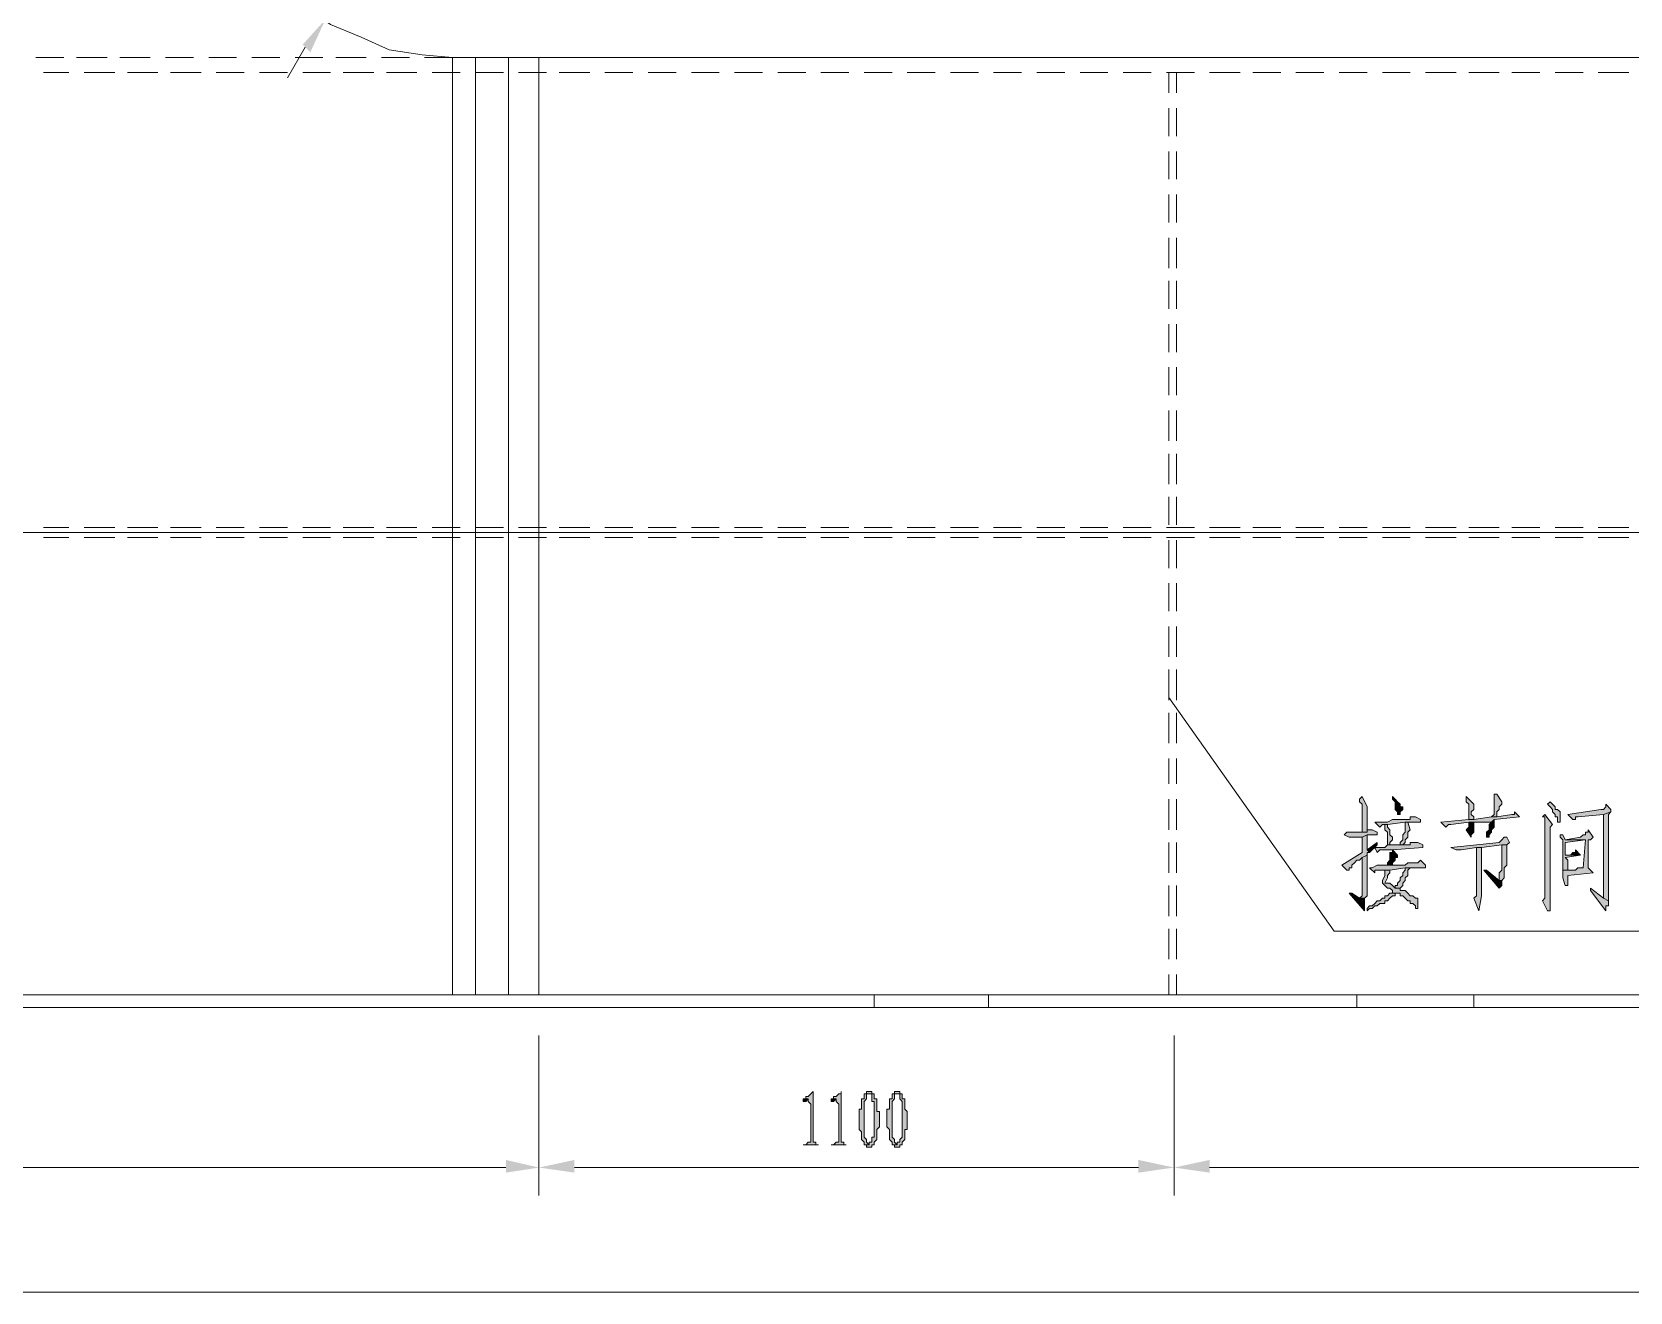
# Model space of a CAD drawing. Header units: millimetres. Extents: x 6 to 291, y 4 to 206.
# Drawn here: x 154.45 to 181.08, y 28.74 to 49.74 of the extents above; entities that cross this region are included whole.
import ezdxf

# ---------------------------------------------------------------- set-up
doc = ezdxf.new("R2010")
doc.units = ezdxf.units.MM
doc.layers.add('C00-00-00', color=7, linetype='Continuous')

msp = doc.modelspace()

# ---------------------------------------------------------------- hatches: boundary and pattern name
at = {"layer": 'C00-00-00'}
h = msp.add_hatch(color=256, dxfattribs=at)
h.dxf.hatch_style = 2
h.paths.add_polyline_path([(158.961663, 49.530003), (159.088674, 49.403008), (159.342664, 49.95333)])
h = msp.add_hatch(color=256, dxfattribs=at)
h.dxf.hatch_style = 2
h.paths.add_polyline_path([(178.816007, 37.041666), (178.816007, 36.83), (178.816007, 36.787666), (178.816007, 36.703), (178.773674, 36.660666), (178.85834, 36.660666), (178.85834, 36.703), (178.85834, 36.745333), (178.900674, 36.787666), (178.900674, 36.83), (178.943007, 36.872333), (178.943007, 36.914666), (178.85834, 37.041666)])
h = msp.add_hatch(color=256, dxfattribs=at)
h.dxf.hatch_style = 2
h.paths.add_polyline_path([(176.614672, 36.99934), (176.572339, 36.957007), (176.572339, 36.914674), (176.614672, 36.87234), (176.614672, 36.406674), (176.699339, 36.406674), (176.699339, 36.74534), (176.699339, 36.787674), (176.699339, 36.830007)])
h = msp.add_hatch(color=256, dxfattribs=at)
h.dxf.hatch_style = 2
h.paths.add_polyline_path([(177.122667, 36.99934), (177.122667, 36.957007), (177.165001, 36.914674), (177.165001, 36.87234), (177.165001, 36.830007), (177.165001, 36.787674), (177.207334, 36.74534), (177.207334, 36.703007), (177.249667, 36.703007), (177.249667, 36.74534), (177.292001, 36.787674), (177.292001, 36.830007), (177.249667, 36.830007), (177.249667, 36.87234), (177.207334, 36.914674), (177.165001, 36.957007)])
h = msp.add_hatch(color=256, dxfattribs=at)
h.dxf.hatch_style = 2
h.paths.add_polyline_path([(178.350338, 36.99934), (178.350338, 36.957007), (178.350338, 36.914674), (178.392671, 36.87234), (178.392671, 36.61834), (178.477338, 36.61834), (178.477338, 36.660674), (178.435004, 36.703007), (178.435004, 36.74534), (178.477338, 36.787674), (178.477338, 36.87234)])
h = msp.add_hatch(color=256, dxfattribs=at)
h.dxf.hatch_style = 2
h.paths.add_polyline_path([(179.747329, 36.914672), (179.704996, 36.872338), (179.747329, 36.830005), (179.789663, 36.787672), (179.789663, 36.745338), (179.831996, 36.703005), (179.831996, 36.660672), (179.874329, 36.660672), (179.874329, 36.618338), (179.874329, 36.576005), (179.916663, 36.576005), (179.916663, 36.618338), (179.916663, 36.660672), (179.916663, 36.745338), (179.874329, 36.787672), (179.831996, 36.787672), (179.831996, 36.830005), (179.789663, 36.872338)])
h = msp.add_hatch(color=256, dxfattribs=at)
h.dxf.hatch_style = 2
h.paths.add_polyline_path([(180.678668, 36.872329), (180.678668, 36.829996), (180.636335, 36.787663), (180.594001, 36.787663), (180.043668, 36.702996), (180.128335, 36.618329), (180.170668, 36.618329), (180.170668, 36.660663), (180.213001, 36.660663), (180.636335, 36.702996), (180.763335, 36.745329), (180.763335, 36.787663)])
h = msp.add_hatch(color=256, dxfattribs=at)
h.dxf.hatch_style = 2
h.paths.add_polyline_path([(177.503668, 36.660666), (177.461335, 36.660666), (177.419001, 36.660666), (177.419001, 36.618333), (177.292001, 36.618333), (177.249668, 36.618333), (177.122668, 36.618333), (177.038001, 36.575999), (176.911001, 36.575999), (176.826335, 36.575999), (176.911001, 36.491333), (176.953335, 36.533666), (176.995668, 36.533666), (177.038001, 36.533666), (177.334335, 36.575999), (177.376668, 36.575999), (177.588335, 36.575999), (177.588335, 36.618333)])
h = msp.add_hatch(color=256, dxfattribs=at)
h.dxf.hatch_style = 2
h.paths.add_polyline_path([(177.037999, 36.533671), (176.995665, 36.533671), (176.995665, 36.491338), (176.995665, 36.449004), (177.037999, 36.406671), (177.037999, 36.195004), (177.080332, 36.195004), (177.080332, 36.237338), (177.122665, 36.279671), (177.122665, 36.322004), (177.080332, 36.364338), (177.080332, 36.406671), (177.080332, 36.449004), (177.037999, 36.491338)])
h = msp.add_hatch(color=256, dxfattribs=at)
h.dxf.hatch_style = 2
h.paths.add_polyline_path([(177.376673, 36.575997), (177.33434, 36.575997), (177.33434, 36.533664), (177.33434, 36.491331), (177.33434, 36.406664), (177.292006, 36.364331), (177.292006, 36.321997), (177.292006, 36.279664), (177.249673, 36.237331), (177.249673, 36.194997), (177.292006, 36.194997), (177.33434, 36.237331), (177.33434, 36.279664), (177.376673, 36.321997), (177.376673, 36.364331), (177.376673, 36.406664), (177.419006, 36.448997)])
h = msp.add_hatch(color=256, dxfattribs=at)
h.dxf.hatch_style = 2
h.paths.add_polyline_path([(179.154665, 36.745334), (179.154665, 36.703001), (179.112332, 36.703001), (178.858332, 36.660668), (178.773665, 36.660668), (178.477332, 36.618334), (178.392665, 36.618334), (177.926999, 36.576001), (178.011665, 36.491334), (178.053999, 36.533668), (178.096332, 36.533668), (178.392665, 36.576001), (178.477332, 36.576001), (178.773665, 36.576001), (178.815999, 36.618334), (179.239332, 36.660668)])
h = msp.add_hatch(color=256, dxfattribs=at)
h.dxf.hatch_style = 2
h.paths.add_polyline_path([(178.477333, 36.575997), (178.392666, 36.575997), (178.392666, 36.533664), (178.392666, 36.491331), (178.350333, 36.448997), (178.434999, 36.321997), (178.434999, 36.364331), (178.477333, 36.406664)])
h = msp.add_hatch(color=256, dxfattribs=at)
h.dxf.hatch_style = 2
h.paths.add_polyline_path([(178.816007, 36.61834), (178.773674, 36.576006), (178.73134, 36.533673), (178.73134, 36.49134), (178.73134, 36.449006), (178.689007, 36.406673), (178.689007, 36.322006), (178.73134, 36.322006), (178.73134, 36.36434), (178.773674, 36.406673), (178.773674, 36.449006), (178.816007, 36.49134), (178.816007, 36.533673), (178.816007, 36.576006)])
h = msp.add_hatch(color=256, dxfattribs=at)
h.dxf.hatch_style = 2
h.paths.add_polyline_path([(179.662661, 36.703008), (179.620328, 36.660675), (179.662661, 36.660675), (179.662661, 36.618342), (179.662661, 36.576008), (179.662661, 35.687008), (179.662661, 35.602342), (179.662661, 35.348342), (179.662661, 35.306008), (179.620328, 35.263675), (179.704994, 35.094342), (179.747328, 35.094342), (179.747328, 35.136675), (179.747328, 36.449008), (179.747328, 36.491342), (179.789661, 36.533675)])
h = msp.add_hatch(color=256, dxfattribs=at)
h.dxf.hatch_style = 2
h.paths.add_polyline_path([(180.763337, 36.745334), (180.636337, 36.703001), (180.636337, 35.306001), (180.721003, 35.263668), (180.721003, 36.279668), (180.721003, 36.322001), (180.721003, 36.660668), (180.721003, 36.703001)])
h = msp.add_hatch(color=256, dxfattribs=at)
h.dxf.hatch_style = 2
h.paths.add_polyline_path([(176.69934, 36.364334), (176.614674, 36.322001), (176.614674, 36.068001), (176.276007, 35.856334), (176.360674, 35.771667), (176.403007, 35.771667), (176.403007, 35.814001), (176.44534, 35.814001), (176.44534, 35.856334), (176.487674, 35.898667), (176.530007, 35.941001), (176.57234, 35.941001), (176.614674, 35.983334), (176.69934, 36.025667), (176.69934, 36.068001), (176.741674, 36.068001), (176.69934, 36.110334), (176.69934, 36.237334), (176.69934, 36.279667)])
h = msp.add_hatch(color=256, dxfattribs=at)
h.dxf.hatch_style = 2
h.paths.add_polyline_path([(176.783993, 36.449002), (176.74166, 36.449002), (176.699326, 36.449002), (176.699326, 36.406669), (176.529993, 36.406669), (176.48766, 36.406669), (176.36066, 36.406669), (176.318326, 36.364336), (176.402993, 36.322002), (176.445326, 36.322002), (176.61466, 36.322002), (176.699326, 36.364336), (176.86866, 36.364336), (176.86866, 36.406669)])
h = msp.add_hatch(color=256, dxfattribs=at)
h.dxf.hatch_style = 2
h.paths.add_polyline_path([(176.868661, 36.237339), (176.699328, 36.110339), (176.741661, 36.068006), (176.783995, 36.110339), (176.826328, 36.152672), (176.868661, 36.195006)])
h = msp.add_hatch(color=256, dxfattribs=at)
h.dxf.hatch_style = 2
h.paths.add_polyline_path([(177.545994, 36.237339), (177.503661, 36.237339), (177.418994, 36.237339), (177.418994, 36.195006), (177.249661, 36.195006), (177.207328, 36.195006), (177.037994, 36.195006), (176.995661, 36.152672), (176.826328, 36.152672), (176.868661, 36.068006), (176.910994, 36.110339), (176.953328, 36.110339), (177.122661, 36.110339), (177.630661, 36.152672), (177.630661, 36.195006)])
h = msp.add_hatch(color=256, dxfattribs=at)
h.dxf.hatch_style = 2
h.paths.add_polyline_path([(179.027671, 36.322008), (178.985337, 36.322008), (178.943004, 36.279674), (178.900671, 36.237341), (178.096337, 36.152674), (178.181004, 36.110341), (178.223337, 36.110341), (178.265671, 36.110341), (178.519671, 36.152674), (178.604337, 36.152674), (178.943004, 36.195008), (179.027671, 36.195008), (179.070004, 36.237341)])
h = msp.add_hatch(color=256, dxfattribs=at)
h.dxf.hatch_style = 2
h.paths.add_polyline_path([(179.958993, 36.364334), (179.91666, 36.364334), (179.91666, 36.322001), (179.958993, 36.279667), (179.958993, 35.856334), (179.958993, 35.814001), (179.958993, 35.771667), (180.04366, 35.771667), (180.04366, 35.941001), (180.001326, 35.983334), (180.255326, 36.025667), (180.001326, 36.025667), (180.001326, 36.237334), (180.339993, 36.279667), (180.001326, 36.279667)])
h = msp.add_hatch(color=256, dxfattribs=at)
h.dxf.hatch_style = 2
h.paths.add_polyline_path([(180.382336, 36.449002), (180.382336, 36.406669), (180.340003, 36.406669), (180.340003, 36.364336), (180.297669, 36.364336), (180.255336, 36.322002), (180.001336, 36.279669), (180.340003, 36.279669), (180.297669, 35.814002), (180.213003, 35.814002), (180.170669, 35.771669), (180.086003, 35.771669), (180.043669, 35.771669), (179.959003, 35.771669), (179.959003, 35.729336), (179.959003, 35.687002), (179.959003, 35.644669), (180.001336, 35.517669), (180.043669, 35.517669), (180.043669, 35.560002), (180.043669, 35.687002), (180.467003, 35.729336), (180.382336, 35.814002), (180.382336, 36.279669), (180.424669, 36.279669), (180.467003, 36.322002)])
h = msp.add_hatch(color=256, dxfattribs=at)
h.dxf.hatch_style = 2
h.paths.add_polyline_path([(176.69934, 36.025675), (176.614674, 35.983342), (176.614674, 35.348342), (176.57234, 35.306009), (176.657007, 35.306009), (176.69934, 35.348342)])
h = msp.add_hatch(color=256, dxfattribs=at)
h.dxf.hatch_style = 2
h.paths.add_polyline_path([(177.122667, 36.110328), (176.95333, 36.110328)])
h = msp.add_hatch(color=256, dxfattribs=at)
h.dxf.hatch_style = 2
h.paths.add_polyline_path([(177.122667, 36.110328), (177.122667, 36.067995), (177.080334, 36.067995), (177.080334, 35.983328), (177.080334, 35.940995), (177.038001, 35.898661), (177.038001, 35.856328), (177.122667, 35.856328), (177.122667, 35.898661), (177.165001, 35.940995), (177.165001, 35.983328), (177.207334, 35.983328), (177.207334, 36.025661)])
h = msp.add_hatch(color=256, dxfattribs=at)
h.dxf.hatch_style = 2
h.paths.add_polyline_path([(178.604328, 36.15267), (178.519661, 36.15267), (178.519661, 36.068004), (178.519661, 35.64467), (178.519661, 35.602337), (178.519661, 35.348337), (178.477328, 35.306004), (178.561994, 35.094337), (178.604328, 35.348337)])
h = msp.add_hatch(color=256, dxfattribs=at)
h.dxf.hatch_style = 2
h.paths.add_polyline_path([(179.027671, 36.194997), (178.943004, 36.194997), (178.943004, 36.152663), (178.943004, 35.898663), (178.943004, 35.85633), (178.943004, 35.771663), (178.900671, 35.72933), (178.900671, 35.686997), (178.900671, 35.644663), (178.900671, 35.60233), (178.943004, 35.60233), (178.985337, 35.644663), (178.985337, 35.686997), (178.985337, 35.72933), (178.985337, 35.813997), (179.027671, 35.85633), (179.027671, 35.898663), (179.027671, 36.025663), (179.027671, 36.067997)])
h = msp.add_hatch(color=256, dxfattribs=at)
h.dxf.hatch_style = 2
h.paths.add_polyline_path([(180.170672, 36.110328), (180.170672, 36.067995), (180.128339, 36.067995), (180.086006, 36.025661), (180.001339, 36.025661), (180.255339, 36.025661)])
h = msp.add_hatch(color=256, dxfattribs=at)
h.dxf.hatch_style = 2
h.paths.add_polyline_path([(177.588337, 35.941007), (177.546003, 35.898674), (177.50367, 35.898674), (177.37667, 35.898674), (177.334337, 35.85634), (177.12267, 35.85634), (177.038003, 35.85634), (176.911003, 35.85634), (176.86867, 35.85634), (176.784003, 35.814007), (176.74167, 35.814007), (176.826337, 35.72934), (176.826337, 35.771674), (176.911003, 35.771674), (176.99567, 35.771674), (177.080337, 35.771674), (177.334337, 35.814007), (177.419003, 35.814007), (177.673003, 35.814007), (177.673003, 35.85634)])
h = msp.add_hatch(color=256, dxfattribs=at)
h.dxf.hatch_style = 2
h.paths.add_polyline_path([(177.080341, 35.77167), (176.995674, 35.77167), (176.995674, 35.729336), (176.995674, 35.687003), (176.953341, 35.602336), (176.953341, 35.560003), (176.995674, 35.51767), (177.038008, 35.475336), (177.080341, 35.475336), (177.122674, 35.433003), (177.122674, 35.39067), (177.207341, 35.39067), (177.249674, 35.39067), (177.249674, 35.348336), (177.292008, 35.348336), (177.334341, 35.306003), (177.376674, 35.26367), (177.419008, 35.26367), (177.419008, 35.221336), (177.461341, 35.221336), (177.503674, 35.179003), (177.503674, 35.13667), (177.546008, 35.13667), (177.546008, 35.179003), (177.546008, 35.306003), (177.503674, 35.306003), (177.461341, 35.348336), (177.419008, 35.348336), (177.376674, 35.39067), (177.334341, 35.433003), (177.292008, 35.433003), (177.249674, 35.433003), (177.249674, 35.475336), (177.165008, 35.475336), (177.122674, 35.51767), (177.080341, 35.560003), (176.995674, 35.560003), (177.038008, 35.64467), (177.038008, 35.687003), (177.080341, 35.729336)])
h = msp.add_hatch(color=256, dxfattribs=at)
h.dxf.hatch_style = 2
h.paths.add_polyline_path([(177.418999, 35.813996), (177.334333, 35.813996), (177.334333, 35.771663), (177.291999, 35.729329), (177.291999, 35.686996), (177.249666, 35.644663), (177.249666, 35.602329), (177.207333, 35.559996), (177.207333, 35.517663), (177.164999, 35.517663), (177.164999, 35.475329), (177.249666, 35.475329), (177.291999, 35.517663), (177.291999, 35.559996), (177.334333, 35.602329), (177.334333, 35.644663), (177.376666, 35.686996), (177.376666, 35.729329), (177.376666, 35.771663)])
h = msp.add_hatch(color=256, dxfattribs=at)
h.dxf.hatch_style = 2
h.paths.add_polyline_path([(178.688996, 35.77167), (178.646663, 35.77167), (178.900663, 35.475336), (178.942996, 35.51767), (178.942996, 35.560003), (178.942996, 35.602336), (178.900663, 35.602336)])
h = msp.add_hatch(color=256, dxfattribs=at)
h.dxf.hatch_style = 2
h.paths.add_polyline_path([(180.424662, 35.475338), (180.424662, 35.433004), (180.678662, 35.094338), (180.678662, 35.179004), (180.720996, 35.179004), (180.720996, 35.263671), (180.636329, 35.306004)])
h = msp.add_hatch(color=256, dxfattribs=at)
h.dxf.hatch_style = 2
h.paths.add_polyline_path([(176.445335, 35.390669), (176.403001, 35.390669), (176.657001, 35.094336), (176.657001, 35.136669), (176.657001, 35.179002), (176.657001, 35.306002), (176.572335, 35.306002)])
h = msp.add_hatch(color=256, dxfattribs=at)
h.dxf.hatch_style = 2
h.paths.add_polyline_path([(177.122667, 35.390669), (177.080334, 35.390669), (177.038001, 35.348336), (176.995667, 35.348336), (176.995667, 35.306002), (176.953334, 35.306002), (176.911001, 35.263669), (176.868667, 35.263669), (176.826334, 35.221336), (176.784001, 35.179002), (176.741667, 35.179002), (176.699334, 35.136669), (176.699334, 35.094336), (176.741667, 35.136669), (176.784001, 35.136669), (176.826334, 35.179002), (176.868667, 35.179002), (176.911001, 35.221336), (176.953334, 35.221336), (176.995667, 35.221336), (176.995667, 35.263669), (177.038001, 35.263669), (177.080334, 35.306002), (177.122667, 35.348336), (177.165001, 35.348336), (177.165001, 35.390669), (177.207334, 35.390669)])
h = msp.add_hatch(color=256, dxfattribs=at)
h.dxf.hatch_style = 2
h.paths.add_polyline_path([(167.301335, 31.961663), (167.301335, 31.919337), (167.343661, 31.919337), (167.386004, 31.961663)])
h = msp.add_hatch(color=256, dxfattribs=at)
h.dxf.hatch_style = 2
h.paths.add_polyline_path([(167.470672, 32.088674), (167.428339, 32.046341), (167.386006, 32.004008), (167.343672, 32.004008), (167.343672, 31.961674), (167.301339, 31.961674), (167.386006, 31.961674), (167.386006, 31.919341), (167.428339, 31.877008), (167.428339, 31.242008), (167.386006, 31.242008), (167.343672, 31.199674), (167.301339, 31.199674), (167.555339, 31.199674), (167.513006, 31.199674), (167.513006, 31.242008), (167.470672, 31.242008), (167.470672, 31.284341)])
h = msp.add_hatch(color=256, dxfattribs=at)
h.dxf.hatch_style = 2
h.paths.add_polyline_path([(167.936326, 32.088674), (167.936326, 32.046341), (167.893992, 32.046341), (167.851659, 32.004008), (167.809326, 32.004008), (167.809326, 31.961674), (167.766992, 31.961674), (167.851659, 31.961674), (167.851659, 31.919341), (167.893992, 31.877008), (167.893992, 31.242008), (167.851659, 31.242008), (167.809326, 31.199674), (167.766992, 31.199674), (168.020992, 31.199674), (167.978659, 31.199674), (167.978659, 31.242008), (167.936326, 31.242008), (167.936326, 31.284341)])
h = msp.add_hatch(color=256, dxfattribs=at)
h.dxf.hatch_style = 2
h.paths.add_polyline_path([(167.767004, 31.961663), (167.767004, 31.919337), (167.809331, 31.919337), (167.851673, 31.961663)])
h = msp.add_hatch(color=256, dxfattribs=at)
h.dxf.hatch_style = 2
h.paths.add_polyline_path([(168.317326, 32.046332), (168.317326, 32.003999), (168.317326, 31.961665), (168.274993, 31.961665), (168.274993, 31.919332), (168.274993, 31.876999), (168.274993, 31.792332), (168.23266, 31.792332), (168.23266, 31.453665), (168.274993, 31.411332), (168.274993, 31.368999), (168.274993, 31.326665), (168.274993, 31.284332), (168.317326, 31.241999), (168.317326, 31.199665), (168.401993, 31.199665), (168.35966, 31.241999), (168.35966, 31.284332), (168.317326, 31.326665), (168.317326, 31.411332), (168.317326, 31.453665), (168.317326, 31.792332), (168.317326, 31.834665), (168.317326, 31.919332), (168.35966, 31.961665), (168.35966, 32.003999), (168.35966, 32.046332), (168.401993, 32.046332)])
h = msp.add_hatch(color=256, dxfattribs=at)
h.dxf.hatch_style = 2
h.paths.add_polyline_path([(168.401995, 32.088674), (168.359661, 32.088674), (168.359661, 32.046341), (168.317328, 32.046341), (168.401995, 32.046341), (168.444328, 32.046341), (168.444328, 32.004008), (168.444328, 31.919341), (168.486661, 31.919341), (168.486661, 31.623008), (168.486661, 31.326674), (168.444328, 31.326674), (168.444328, 31.284341), (168.444328, 31.242008), (168.401995, 31.242008), (168.401995, 31.199674), (168.317328, 31.199674), (168.359661, 31.199674), (168.359661, 31.157341), (168.444328, 31.157341), (168.444328, 31.199674), (168.486661, 31.199674), (168.486661, 31.242008), (168.528995, 31.284341), (168.528995, 31.326674), (168.528995, 31.369008), (168.528995, 31.453674), (168.571328, 31.496008), (168.571328, 31.750008), (168.528995, 31.750008), (168.528995, 31.877008), (168.528995, 31.961674), (168.486661, 31.961674), (168.486661, 32.004008), (168.486661, 32.046341), (168.444328, 32.046341), (168.444328, 32.088674)])
h = msp.add_hatch(color=256, dxfattribs=at)
h.dxf.hatch_style = 2
h.paths.add_polyline_path([(168.782996, 32.046332), (168.782996, 32.003999), (168.782996, 31.961665), (168.740662, 31.961665), (168.740662, 31.919332), (168.740662, 31.876999), (168.740662, 31.792332), (168.698329, 31.792332), (168.698329, 31.495999), (168.740662, 31.453665), (168.740662, 31.411332), (168.740662, 31.368999), (168.740662, 31.326665), (168.740662, 31.284332), (168.782996, 31.241999), (168.782996, 31.199665), (168.867662, 31.199665), (168.825329, 31.241999), (168.825329, 31.284332), (168.782996, 31.326665), (168.782996, 31.453665), (168.782996, 31.792332), (168.782996, 31.919332), (168.825329, 31.961665), (168.825329, 32.003999), (168.825329, 32.046332), (168.867662, 32.046332)])
h = msp.add_hatch(color=256, dxfattribs=at)
h.dxf.hatch_style = 2
h.paths.add_polyline_path([(168.867664, 32.088674), (168.825331, 32.088674), (168.825331, 32.046341), (168.782997, 32.046341), (168.867664, 32.046341), (168.909997, 32.046341), (168.909997, 32.004008), (168.909997, 31.961674), (168.952331, 31.919341), (168.952331, 31.750008), (168.952331, 31.707674), (168.952331, 31.623008), (168.952331, 31.538341), (168.952331, 31.496008), (168.952331, 31.326674), (168.909997, 31.284341), (168.909997, 31.242008), (168.867664, 31.242008), (168.867664, 31.199674), (168.782997, 31.199674), (168.825331, 31.199674), (168.825331, 31.157341), (168.909997, 31.157341), (168.909997, 31.199674), (168.952331, 31.199674), (168.952331, 31.242008), (168.994664, 31.284341), (168.994664, 31.326674), (168.994664, 31.369008), (168.994664, 31.453674), (169.036997, 31.453674), (169.036997, 31.750008), (168.994664, 31.792341), (168.994664, 31.877008), (168.994664, 31.919341), (168.994664, 31.961674), (168.952331, 31.961674), (168.952331, 32.004008), (168.952331, 32.046341), (168.909997, 32.046341), (168.909997, 32.088674)])
h = msp.add_hatch(color=256, dxfattribs=at)
h.dxf.hatch_style = 2
h.paths.add_polyline_path([(162.348327, 30.945672), (162.348327, 30.734009), (162.898665, 30.818661)])
h = msp.add_hatch(color=256, dxfattribs=at)
h.dxf.hatch_style = 2
h.paths.add_polyline_path([(163.491329, 30.945672), (163.491329, 30.734009), (162.898665, 30.818661)])
h = msp.add_hatch(color=256, dxfattribs=at)
h.dxf.hatch_style = 2
h.paths.add_polyline_path([(172.889334, 30.945672), (172.889334, 30.734009), (173.481998, 30.818661)])
h = msp.add_hatch(color=256, dxfattribs=at)
h.dxf.hatch_style = 2
h.paths.add_polyline_path([(174.074662, 30.945672), (174.074662, 30.734009), (173.481998, 30.818661)])

# ---------------------------------------------------------------- linework, layer by layer
at = {"layer": 'C00-00-00', "lineweight": 5}
for points in [[(158.030341, 51.392664), (158.326674, 50.926997), (158.665341, 50.545997), (159.004008, 50.164997), (159.427341, 49.868664), (159.935341, 49.656997), (160.401008, 49.445331), (160.951341, 49.360664), (161.459341, 49.318331)], [(154.516667, 49.31834), (154.982336, 49.31834)], [(155.193999, 49.31834), (155.701995, 49.31834)], [(155.913674, 49.31834), (156.42167, 49.31834)], [(156.67566, 49.31834), (157.141329, 49.31834)], [(157.395335, 49.31834), (157.861004, 49.31834)], [(158.114994, 49.31834), (158.580663, 49.31834)], [(159.004006, 49.487677), (158.707674, 48.979665)], [(158.834669, 49.31834), (159.300338, 49.31834)], [(159.512001, 49.31834), (160.019997, 49.31834)], [(160.274003, 49.31834), (160.739672, 49.31834)], [(160.993661, 49.31834), (255.989672, 49.31834)], [(161.459331, 33.697329), (161.459331, 49.31834)], [(161.840331, 33.697329), (161.840331, 49.31834)], [(162.390669, 33.697329), (162.390669, 49.31834)], [(162.898665, 33.697329), (162.898665, 49.31834)], [(154.643661, 49.064334), (155.067004, 49.064334)], [(155.320994, 49.064334), (155.829006, 49.064334)], [(156.040669, 49.064334), (156.548665, 49.064334)], [(156.760328, 49.064334), (157.26834, 49.064334)], [(157.522329, 49.064334), (157.987999, 49.064334)], [(158.242004, 49.064334), (158.707674, 49.064334)], [(158.961663, 49.064334), (159.427333, 49.064334)], [(159.638996, 49.064334), (160.147008, 49.064334)], [(160.358671, 49.064334), (160.866667, 49.064334)], [(161.120672, 49.064334), (161.586326, 49.064334)], [(161.840331, 49.064334), (162.306001, 49.064334)], [(162.560006, 49.064334), (163.02566, 49.064334)], [(163.237339, 49.064334), (163.745335, 49.064334)], [(163.99934, 49.064334), (164.464994, 49.064334)], [(164.718999, 49.064334), (165.184669, 49.064334)], [(165.438674, 49.064334), (165.904328, 49.064334)], [(166.158333, 49.064334), (166.624003, 49.064334)], [(166.877992, 49.064334), (167.343661, 49.064334)], [(167.597667, 49.064334), (168.063337, 49.064334)], [(168.317326, 49.064334), (168.782996, 49.064334)], [(169.037001, 49.064334), (169.502671, 49.064334)], [(169.75666, 49.064334), (170.222329, 49.064334)], [(170.476335, 49.064334), (170.942004, 49.064334)], [(171.195994, 49.064334), (171.661663, 49.064334)], [(171.915669, 49.064334), (172.381339, 49.064334)], [(172.635328, 49.064334), (173.100997, 49.064334)], [(173.355003, 49.064334), (173.820672, 49.064334)], [(173.397329, 48.725675), (173.397329, 49.064334)], [(173.52434, 48.725675), (173.52434, 49.064334)], [(174.074662, 49.064334), (174.582674, 49.064334)], [(174.794337, 49.064334), (175.260006, 49.064334)], [(175.513996, 49.064334), (175.979665, 49.064334)], [(176.233671, 49.064334), (176.69934, 49.064334)], [(176.95333, 49.064334), (177.418999, 49.064334)], [(177.673005, 49.064334), (178.181001, 49.064334)], [(178.392664, 49.064334), (178.90066, 49.064334)], [(179.112339, 49.064334), (179.577992, 49.064334)], [(179.831998, 49.064334), (180.297667, 49.064334)], [(180.551673, 49.064334), (181.059669, 49.064334)], [(173.397329, 48.006001), (173.397329, 48.47167)], [(173.52434, 48.006001), (173.52434, 48.47167)], [(173.397329, 47.286342), (173.397329, 47.751995)], [(173.52434, 47.286342), (173.52434, 47.751995)], [(173.397329, 46.566666), (173.397329, 47.032336)], [(173.52434, 46.566666), (173.52434, 47.032336)], [(173.397329, 45.804665), (173.397329, 46.312677)], [(173.52434, 45.804665), (173.52434, 46.312677)], [(173.397329, 45.127333), (173.397329, 45.593002)], [(173.52434, 45.127333), (173.52434, 45.593002)], [(173.397329, 44.407674), (173.397329, 44.873343)], [(173.52434, 44.407674), (173.52434, 44.873343)], [(173.397329, 43.687999), (173.397329, 44.153668)], [(173.52434, 43.687999), (173.52434, 44.153668)], [(173.397329, 42.925997), (173.397329, 43.434009)], [(173.52434, 42.925997), (173.52434, 43.434009)], [(173.397329, 42.206338), (173.397329, 42.714334)], [(173.52434, 42.206338), (173.52434, 42.714334)], [(173.397329, 41.529006), (173.397329, 41.994675)], [(173.52434, 41.529006), (173.52434, 41.994675)], [(110.109001, 41.401995), (265.21834, 41.401995)], [(154.643661, 41.486663), (155.067004, 41.486663)], [(155.067004, 41.317342), (154.643661, 41.317342)], [(155.320994, 41.486663), (155.829006, 41.486663)], [(155.829006, 41.317342), (155.320994, 41.317342)], [(156.040669, 41.486663), (156.548665, 41.486663)], [(156.548665, 41.317342), (156.040669, 41.317342)], [(156.760328, 41.486663), (157.26834, 41.486663)], [(157.26834, 41.317342), (156.760328, 41.317342)], [(157.522329, 41.486663), (157.987999, 41.486663)], [(157.987999, 41.317342), (157.522329, 41.317342)], [(158.242004, 41.486663), (158.707674, 41.486663)], [(158.707674, 41.317342), (158.242004, 41.317342)], [(158.961663, 41.486663), (159.427333, 41.486663)], [(159.427333, 41.317342), (158.961663, 41.317342)], [(159.638996, 41.486663), (160.147008, 41.486663)], [(160.147008, 41.317342), (159.638996, 41.317342)], [(160.358671, 41.486663), (160.866667, 41.486663)], [(160.866667, 41.317342), (160.358671, 41.317342)], [(161.120672, 41.486663), (161.586326, 41.486663)], [(161.586326, 41.317342), (161.120672, 41.317342)], [(161.840331, 41.486663), (162.306001, 41.486663)], [(162.306001, 41.317342), (161.840331, 41.317342)], [(162.560006, 41.486663), (163.02566, 41.486663)], [(163.02566, 41.317342), (162.560006, 41.317342)], [(163.237339, 41.486663), (163.745335, 41.486663)], [(163.745335, 41.317342), (163.237339, 41.317342)], [(163.99934, 41.486663), (164.464994, 41.486663)], [(164.464994, 41.317342), (163.99934, 41.317342)], [(164.718999, 41.486663), (165.184669, 41.486663)], [(165.184669, 41.317342), (164.718999, 41.317342)], [(165.438674, 41.486663), (165.904328, 41.486663)], [(165.904328, 41.317342), (165.438674, 41.317342)], [(166.158333, 41.486663), (166.624003, 41.486663)], [(166.624003, 41.317342), (166.158333, 41.317342)], [(166.877992, 41.486663), (167.343661, 41.486663)], [(167.343661, 41.317342), (166.877992, 41.317342)], [(167.597667, 41.486663), (168.063337, 41.486663)], [(168.063337, 41.317342), (167.597667, 41.317342)], [(168.317326, 41.486663), (168.782996, 41.486663)], [(168.782996, 41.317342), (168.317326, 41.317342)], [(169.037001, 41.486663), (169.502671, 41.486663)], [(169.502671, 41.317342), (169.037001, 41.317342)], [(169.75666, 41.486663), (170.222329, 41.486663)], [(170.222329, 41.317342), (169.75666, 41.317342)], [(170.476335, 41.486663), (170.942004, 41.486663)], [(170.942004, 41.317342), (170.476335, 41.317342)], [(171.195994, 41.486663), (171.661663, 41.486663)], [(171.661663, 41.317342), (171.195994, 41.317342)], [(171.915669, 41.486663), (172.381339, 41.486663)], [(172.381339, 41.317342), (171.915669, 41.317342)], [(172.635328, 41.486663), (173.100997, 41.486663)], [(173.100997, 41.317342), (172.635328, 41.317342)], [(173.355003, 41.486663), (173.820672, 41.486663)], [(173.820672, 41.317342), (173.355003, 41.317342)], [(174.074662, 41.486663), (174.582674, 41.486663)], [(174.582674, 41.317342), (174.074662, 41.317342)], [(174.794337, 41.486663), (175.260006, 41.486663)], [(175.260006, 41.317342), (174.794337, 41.317342)], [(175.513996, 41.486663), (175.979665, 41.486663)], [(175.979665, 41.317342), (175.513996, 41.317342)], [(176.233671, 41.486663), (176.69934, 41.486663)], [(176.69934, 41.317342), (176.233671, 41.317342)], [(176.95333, 41.486663), (177.418999, 41.486663)], [(177.418999, 41.317342), (176.95333, 41.317342)], [(177.673005, 41.486663), (178.181001, 41.486663)], [(178.181001, 41.317342), (177.673005, 41.317342)], [(178.392664, 41.486663), (178.90066, 41.486663)], [(178.90066, 41.317342), (178.392664, 41.317342)], [(179.112339, 41.486663), (179.577992, 41.486663)], [(179.577992, 41.317342), (179.112339, 41.317342)], [(179.831998, 41.486663), (180.297667, 41.486663)], [(180.297667, 41.317342), (179.831998, 41.317342)], [(180.551673, 41.486663), (181.059669, 41.486663)], [(181.059669, 41.317342), (180.551673, 41.317342)], [(173.397329, 40.809331), (173.397329, 41.275)], [(173.52434, 40.809331), (173.52434, 41.275)], [(173.397329, 40.089672), (173.397329, 40.555341)], [(173.52434, 40.089672), (173.52434, 40.555341)], [(173.397329, 39.32767), (173.397329, 39.835666)], [(173.52434, 39.32767), (173.52434, 39.835666)], [(173.397329, 38.607995), (173.397329, 39.116007)], [(173.52434, 38.607995), (173.52434, 39.116007)], [(173.397329, 38.650338), (176.149003, 34.755663), (186.266667, 34.755663)], [(173.397329, 37.888336), (173.397329, 38.396332)], [(173.52434, 37.888336), (173.52434, 38.396332)], [(173.397329, 37.211004), (173.397329, 37.634331)], [(173.52434, 37.211004), (173.52434, 37.634331)], [(173.397329, 36.449002), (173.397329, 36.956998)], [(173.52434, 36.449002), (173.52434, 36.956998)], [(173.397329, 35.729343), (173.397329, 36.237339)], [(173.52434, 35.729343), (173.52434, 36.237339)], [(173.397329, 35.009669), (173.397329, 35.517664)], [(173.52434, 35.009669), (173.52434, 35.517664)], [(173.397329, 34.29001), (173.397329, 34.798005)], [(173.52434, 34.29001), (173.52434, 34.798005)], [(173.397329, 33.697329), (173.397329, 34.036004)], [(173.52434, 33.697329), (173.52434, 34.036004)], [(111.97167, 33.697329), (255.989672, 33.697329)], [(168.486663, 33.697329), (168.994659, 33.697329)], [(168.486663, 33.697329), (168.486663, 33.485666)], [(169.248665, 33.697329), (169.75666, 33.697329)], [(169.96834, 33.697329), (170.476335, 33.697329)], [(170.391667, 33.485666), (170.391667, 33.697329)], [(170.687999, 33.697329), (171.153668, 33.697329)], [(171.407674, 33.697329), (171.873327, 33.697329)], [(172.127333, 33.697329), (172.635328, 33.697329)], [(172.847008, 33.697329), (173.397329, 33.697329)], [(174.074662, 33.697329), (173.566667, 33.697329)], [(174.836663, 33.697329), (174.328668, 33.697329)], [(175.513996, 33.697329), (175.048327, 33.697329)], [(176.233671, 33.697329), (175.768002, 33.697329)], [(176.95333, 33.697329), (176.487661, 33.697329)], [(176.530003, 33.485666), (176.530003, 33.697329)], [(177.715331, 33.697329), (177.207336, 33.697329)], [(178.477333, 33.697329), (177.926995, 33.697329)], [(178.477333, 33.697329), (178.477333, 33.485666)], [(111.97167, 33.485666), (255.989672, 33.485666)], [(168.486663, 33.485666), (169.037001, 33.485666)], [(169.291007, 33.485666), (169.75666, 33.485666)], [(170.010666, 33.485666), (170.476335, 33.485666)], [(170.730341, 33.485666), (171.195994, 33.485666)], [(171.407674, 33.485666), (171.915669, 33.485666)], [(172.127333, 33.485666), (172.635328, 33.485666)], [(172.889334, 33.485666), (173.355003, 33.485666)], [(173.608993, 33.485666), (174.074662, 33.485666)], [(174.328668, 33.485666), (174.794337, 33.485666)], [(175.048327, 33.485666), (175.513996, 33.485666)], [(175.768002, 33.485666), (176.233671, 33.485666)], [(176.487661, 33.485666), (176.95333, 33.485666)], [(177.207336, 33.485666), (177.673005, 33.485666)], [(177.926995, 33.485666), (178.477333, 33.485666)], [(162.898665, 33.019997), (162.898665, 30.353008)], [(162.898665, 33.019997), (162.898665, 30.353008)], [(173.481998, 33.019997), (173.481998, 30.353008)], [(173.481998, 33.019997), (173.481998, 30.353008)], [(138.00666, 30.818661), (162.348327, 30.818661)], [(163.491329, 30.818661), (172.889334, 30.818661)], [(174.074662, 30.818661), (208.914994, 30.818661)], [(255.524003, 28.744337), (112.564334, 28.744337)]]:
    msp.add_lwpolyline(points, dxfattribs=at)
at = {"layer": 'C00-00-00', "lineweight": 13}
for points in [[(178.816007, 37.041666), (178.816007, 36.83), (178.816007, 36.787666), (178.816007, 36.703), (178.773674, 36.660666), (178.85834, 36.660666), (178.85834, 36.703), (178.85834, 36.745333), (178.900674, 36.787666), (178.900674, 36.83), (178.943007, 36.872333), (178.943007, 36.914666), (178.85834, 37.041666)], [(176.614672, 36.99934), (176.572339, 36.957007), (176.572339, 36.914674), (176.614672, 36.87234), (176.614672, 36.406674), (176.699339, 36.406674), (176.699339, 36.74534), (176.699339, 36.787674), (176.699339, 36.830007)], [(177.122667, 36.99934), (177.122667, 36.957007), (177.165001, 36.914674), (177.165001, 36.87234), (177.165001, 36.830007), (177.165001, 36.787674), (177.207334, 36.74534), (177.207334, 36.703007), (177.249667, 36.703007), (177.249667, 36.74534), (177.292001, 36.787674), (177.292001, 36.830007), (177.249667, 36.830007), (177.249667, 36.87234), (177.207334, 36.914674), (177.165001, 36.957007)], [(178.350338, 36.99934), (178.350338, 36.957007), (178.350338, 36.914674), (178.392671, 36.87234), (178.392671, 36.61834), (178.477338, 36.61834), (178.477338, 36.660674), (178.435004, 36.703007), (178.435004, 36.74534), (178.477338, 36.787674), (178.477338, 36.87234)], [(179.747329, 36.914672), (179.704996, 36.872338), (179.747329, 36.830005), (179.789663, 36.787672), (179.789663, 36.745338), (179.831996, 36.703005), (179.831996, 36.660672), (179.874329, 36.660672), (179.874329, 36.618338), (179.874329, 36.576005), (179.916663, 36.576005), (179.916663, 36.618338), (179.916663, 36.660672), (179.916663, 36.745338), (179.874329, 36.787672), (179.831996, 36.787672), (179.831996, 36.830005), (179.789663, 36.872338)], [(180.678668, 36.872329), (180.678668, 36.829996), (180.636335, 36.787663), (180.594001, 36.787663), (180.043668, 36.702996), (180.128335, 36.618329), (180.170668, 36.618329), (180.170668, 36.660663), (180.213001, 36.660663), (180.636335, 36.702996), (180.763335, 36.745329), (180.763335, 36.787663)], [(177.503668, 36.660666), (177.461335, 36.660666), (177.419001, 36.660666), (177.419001, 36.618333), (177.292001, 36.618333), (177.249668, 36.618333), (177.122668, 36.618333), (177.038001, 36.575999), (176.911001, 36.575999), (176.826335, 36.575999), (176.911001, 36.491333), (176.953335, 36.533666), (176.995668, 36.533666), (177.038001, 36.533666), (177.334335, 36.575999), (177.376668, 36.575999), (177.588335, 36.575999), (177.588335, 36.618333)], [(177.037999, 36.533671), (176.995665, 36.533671), (176.995665, 36.491338), (176.995665, 36.449004), (177.037999, 36.406671), (177.037999, 36.195004), (177.080332, 36.195004), (177.080332, 36.237338), (177.122665, 36.279671), (177.122665, 36.322004), (177.080332, 36.364338), (177.080332, 36.406671), (177.080332, 36.449004), (177.037999, 36.491338)], [(177.376673, 36.575997), (177.33434, 36.575997), (177.33434, 36.533664), (177.33434, 36.491331), (177.33434, 36.406664), (177.292006, 36.364331), (177.292006, 36.321997), (177.292006, 36.279664), (177.249673, 36.237331), (177.249673, 36.194997), (177.292006, 36.194997), (177.33434, 36.237331), (177.33434, 36.279664), (177.376673, 36.321997), (177.376673, 36.364331), (177.376673, 36.406664), (177.419006, 36.448997)], [(179.154665, 36.745334), (179.154665, 36.703001), (179.112332, 36.703001), (178.858332, 36.660668), (178.773665, 36.660668), (178.477332, 36.618334), (178.392665, 36.618334), (177.926999, 36.576001), (178.011665, 36.491334), (178.053999, 36.533668), (178.096332, 36.533668), (178.392665, 36.576001), (178.477332, 36.576001), (178.773665, 36.576001), (178.815999, 36.618334), (179.239332, 36.660668)], [(178.477333, 36.575997), (178.392666, 36.575997), (178.392666, 36.533664), (178.392666, 36.491331), (178.350333, 36.448997), (178.434999, 36.321997), (178.434999, 36.364331), (178.477333, 36.406664)], [(178.816007, 36.61834), (178.773674, 36.576006), (178.73134, 36.533673), (178.73134, 36.49134), (178.73134, 36.449006), (178.689007, 36.406673), (178.689007, 36.322006), (178.73134, 36.322006), (178.73134, 36.36434), (178.773674, 36.406673), (178.773674, 36.449006), (178.816007, 36.49134), (178.816007, 36.533673), (178.816007, 36.576006)], [(179.662661, 36.703008), (179.620328, 36.660675), (179.662661, 36.660675), (179.662661, 36.618342), (179.662661, 36.576008), (179.662661, 35.687008), (179.662661, 35.602342), (179.662661, 35.348342), (179.662661, 35.306008), (179.620328, 35.263675), (179.704994, 35.094342), (179.747328, 35.094342), (179.747328, 35.136675), (179.747328, 36.449008), (179.747328, 36.491342), (179.789661, 36.533675)], [(180.763337, 36.745334), (180.636337, 36.703001), (180.636337, 35.306001), (180.721003, 35.263668), (180.721003, 36.279668), (180.721003, 36.322001), (180.721003, 36.660668), (180.721003, 36.703001)], [(176.69934, 36.364334), (176.614674, 36.322001), (176.614674, 36.068001), (176.276007, 35.856334), (176.360674, 35.771667), (176.403007, 35.771667), (176.403007, 35.814001), (176.44534, 35.814001), (176.44534, 35.856334), (176.487674, 35.898667), (176.530007, 35.941001), (176.57234, 35.941001), (176.614674, 35.983334), (176.69934, 36.025667), (176.69934, 36.068001), (176.741674, 36.068001), (176.69934, 36.110334), (176.69934, 36.237334), (176.69934, 36.279667)], [(176.783993, 36.449002), (176.74166, 36.449002), (176.699326, 36.449002), (176.699326, 36.406669), (176.529993, 36.406669), (176.48766, 36.406669), (176.36066, 36.406669), (176.318326, 36.364336), (176.402993, 36.322002), (176.445326, 36.322002), (176.61466, 36.322002), (176.699326, 36.364336), (176.86866, 36.364336), (176.86866, 36.406669)], [(176.868661, 36.237339), (176.699328, 36.110339), (176.741661, 36.068006), (176.783995, 36.110339), (176.826328, 36.152672), (176.868661, 36.195006)], [(177.545994, 36.237339), (177.503661, 36.237339), (177.418994, 36.237339), (177.418994, 36.195006), (177.249661, 36.195006), (177.207328, 36.195006), (177.037994, 36.195006), (176.995661, 36.152672), (176.826328, 36.152672), (176.868661, 36.068006), (176.910994, 36.110339), (176.953328, 36.110339), (177.122661, 36.110339), (177.630661, 36.152672), (177.630661, 36.195006)], [(179.027671, 36.322008), (178.985337, 36.322008), (178.943004, 36.279674), (178.900671, 36.237341), (178.096337, 36.152674), (178.181004, 36.110341), (178.223337, 36.110341), (178.265671, 36.110341), (178.519671, 36.152674), (178.604337, 36.152674), (178.943004, 36.195008), (179.027671, 36.195008), (179.070004, 36.237341)], [(179.958993, 36.364334), (179.91666, 36.364334), (179.91666, 36.322001), (179.958993, 36.279667), (179.958993, 35.856334), (179.958993, 35.814001), (179.958993, 35.771667), (180.04366, 35.771667), (180.04366, 35.941001), (180.001326, 35.983334), (180.255326, 36.025667), (180.001326, 36.025667), (180.001326, 36.237334), (180.339993, 36.279667), (180.001326, 36.279667)], [(180.382336, 36.449002), (180.382336, 36.406669), (180.340003, 36.406669), (180.340003, 36.364336), (180.297669, 36.364336), (180.255336, 36.322002), (180.001336, 36.279669), (180.340003, 36.279669), (180.297669, 35.814002), (180.213003, 35.814002), (180.170669, 35.771669), (180.086003, 35.771669), (180.043669, 35.771669), (179.959003, 35.771669), (179.959003, 35.729336), (179.959003, 35.687002), (179.959003, 35.644669), (180.001336, 35.517669), (180.043669, 35.517669), (180.043669, 35.560002), (180.043669, 35.687002), (180.467003, 35.729336), (180.382336, 35.814002), (180.382336, 36.279669), (180.424669, 36.279669), (180.467003, 36.322002)], [(176.69934, 36.025675), (176.614674, 35.983342), (176.614674, 35.348342), (176.57234, 35.306009), (176.657007, 35.306009), (176.69934, 35.348342)], [(177.122667, 36.110328), (176.95333, 36.110328)], [(177.122667, 36.110328), (177.122667, 36.067995), (177.080334, 36.067995), (177.080334, 35.983328), (177.080334, 35.940995), (177.038001, 35.898661), (177.038001, 35.856328), (177.122667, 35.856328), (177.122667, 35.898661), (177.165001, 35.940995), (177.165001, 35.983328), (177.207334, 35.983328), (177.207334, 36.025661)], [(178.604328, 36.15267), (178.519661, 36.15267), (178.519661, 36.068004), (178.519661, 35.64467), (178.519661, 35.602337), (178.519661, 35.348337), (178.477328, 35.306004), (178.561994, 35.094337), (178.604328, 35.348337)], [(179.027671, 36.194997), (178.943004, 36.194997), (178.943004, 36.152663), (178.943004, 35.898663), (178.943004, 35.85633), (178.943004, 35.771663), (178.900671, 35.72933), (178.900671, 35.686997), (178.900671, 35.644663), (178.900671, 35.60233), (178.943004, 35.60233), (178.985337, 35.644663), (178.985337, 35.686997), (178.985337, 35.72933), (178.985337, 35.813997), (179.027671, 35.85633), (179.027671, 35.898663), (179.027671, 36.025663), (179.027671, 36.067997)], [(180.170672, 36.110328), (180.170672, 36.067995), (180.128339, 36.067995), (180.086006, 36.025661), (180.001339, 36.025661), (180.255339, 36.025661)], [(177.588337, 35.941007), (177.546003, 35.898674), (177.50367, 35.898674), (177.37667, 35.898674), (177.334337, 35.85634), (177.12267, 35.85634), (177.038003, 35.85634), (176.911003, 35.85634), (176.86867, 35.85634), (176.784003, 35.814007), (176.74167, 35.814007), (176.826337, 35.72934), (176.826337, 35.771674), (176.911003, 35.771674), (176.99567, 35.771674), (177.080337, 35.771674), (177.334337, 35.814007), (177.419003, 35.814007), (177.673003, 35.814007), (177.673003, 35.85634)], [(177.080341, 35.77167), (176.995674, 35.77167), (176.995674, 35.729336), (176.995674, 35.687003), (176.953341, 35.602336), (176.953341, 35.560003), (176.995674, 35.51767), (177.038008, 35.475336), (177.080341, 35.475336), (177.122674, 35.433003), (177.122674, 35.39067), (177.207341, 35.39067), (177.249674, 35.39067), (177.249674, 35.348336), (177.292008, 35.348336), (177.334341, 35.306003), (177.376674, 35.26367), (177.419008, 35.26367), (177.419008, 35.221336), (177.461341, 35.221336), (177.503674, 35.179003), (177.503674, 35.13667), (177.546008, 35.13667), (177.546008, 35.179003), (177.546008, 35.306003), (177.503674, 35.306003), (177.461341, 35.348336), (177.419008, 35.348336), (177.376674, 35.39067), (177.334341, 35.433003), (177.292008, 35.433003), (177.249674, 35.433003), (177.249674, 35.475336), (177.165008, 35.475336), (177.122674, 35.51767), (177.080341, 35.560003), (176.995674, 35.560003), (177.038008, 35.64467), (177.038008, 35.687003), (177.080341, 35.729336)], [(177.418999, 35.813996), (177.334333, 35.813996), (177.334333, 35.771663), (177.291999, 35.729329), (177.291999, 35.686996), (177.249666, 35.644663), (177.249666, 35.602329), (177.207333, 35.559996), (177.207333, 35.517663), (177.164999, 35.517663), (177.164999, 35.475329), (177.249666, 35.475329), (177.291999, 35.517663), (177.291999, 35.559996), (177.334333, 35.602329), (177.334333, 35.644663), (177.376666, 35.686996), (177.376666, 35.729329), (177.376666, 35.771663)], [(178.688996, 35.77167), (178.646663, 35.77167), (178.900663, 35.475336), (178.942996, 35.51767), (178.942996, 35.560003), (178.942996, 35.602336), (178.900663, 35.602336)], [(180.424662, 35.475338), (180.424662, 35.433004), (180.678662, 35.094338), (180.678662, 35.179004), (180.720996, 35.179004), (180.720996, 35.263671), (180.636329, 35.306004)], [(176.445335, 35.390669), (176.403001, 35.390669), (176.657001, 35.094336), (176.657001, 35.136669), (176.657001, 35.179002), (176.657001, 35.306002), (176.572335, 35.306002)], [(177.122667, 35.390669), (177.080334, 35.390669), (177.038001, 35.348336), (176.995667, 35.348336), (176.995667, 35.306002), (176.953334, 35.306002), (176.911001, 35.263669), (176.868667, 35.263669), (176.826334, 35.221336), (176.784001, 35.179002), (176.741667, 35.179002), (176.699334, 35.136669), (176.699334, 35.094336), (176.741667, 35.136669), (176.784001, 35.136669), (176.826334, 35.179002), (176.868667, 35.179002), (176.911001, 35.221336), (176.953334, 35.221336), (176.995667, 35.221336), (176.995667, 35.263669), (177.038001, 35.263669), (177.080334, 35.306002), (177.122667, 35.348336), (177.165001, 35.348336), (177.165001, 35.390669), (177.207334, 35.390669)], [(167.301335, 31.961663), (167.301335, 31.919337), (167.343661, 31.919337), (167.386004, 31.961663)], [(167.470672, 32.088674), (167.428339, 32.046341), (167.386006, 32.004008), (167.343672, 32.004008), (167.343672, 31.961674), (167.301339, 31.961674), (167.386006, 31.961674), (167.386006, 31.919341), (167.428339, 31.877008), (167.428339, 31.242008), (167.386006, 31.242008), (167.343672, 31.199674), (167.301339, 31.199674), (167.555339, 31.199674), (167.513006, 31.199674), (167.513006, 31.242008), (167.470672, 31.242008), (167.470672, 31.284341)], [(167.936326, 32.088674), (167.936326, 32.046341), (167.893992, 32.046341), (167.851659, 32.004008), (167.809326, 32.004008), (167.809326, 31.961674), (167.766992, 31.961674), (167.851659, 31.961674), (167.851659, 31.919341), (167.893992, 31.877008), (167.893992, 31.242008), (167.851659, 31.242008), (167.809326, 31.199674), (167.766992, 31.199674), (168.020992, 31.199674), (167.978659, 31.199674), (167.978659, 31.242008), (167.936326, 31.242008), (167.936326, 31.284341)], [(167.767004, 31.961663), (167.767004, 31.919337), (167.809331, 31.919337), (167.851673, 31.961663)], [(168.317326, 32.046332), (168.317326, 32.003999), (168.317326, 31.961665), (168.274993, 31.961665), (168.274993, 31.919332), (168.274993, 31.876999), (168.274993, 31.792332), (168.23266, 31.792332), (168.23266, 31.453665), (168.274993, 31.411332), (168.274993, 31.368999), (168.274993, 31.326665), (168.274993, 31.284332), (168.317326, 31.241999), (168.317326, 31.199665), (168.401993, 31.199665), (168.35966, 31.241999), (168.35966, 31.284332), (168.317326, 31.326665), (168.317326, 31.411332), (168.317326, 31.453665), (168.317326, 31.792332), (168.317326, 31.834665), (168.317326, 31.919332), (168.35966, 31.961665), (168.35966, 32.003999), (168.35966, 32.046332), (168.401993, 32.046332)], [(168.401995, 32.088674), (168.359661, 32.088674), (168.359661, 32.046341), (168.317328, 32.046341), (168.401995, 32.046341), (168.444328, 32.046341), (168.444328, 32.004008), (168.444328, 31.919341), (168.486661, 31.919341), (168.486661, 31.623008), (168.486661, 31.326674), (168.444328, 31.326674), (168.444328, 31.284341), (168.444328, 31.242008), (168.401995, 31.242008), (168.401995, 31.199674), (168.317328, 31.199674), (168.359661, 31.199674), (168.359661, 31.157341), (168.444328, 31.157341), (168.444328, 31.199674), (168.486661, 31.199674), (168.486661, 31.242008), (168.528995, 31.284341), (168.528995, 31.326674), (168.528995, 31.369008), (168.528995, 31.453674), (168.571328, 31.496008), (168.571328, 31.750008), (168.528995, 31.750008), (168.528995, 31.877008), (168.528995, 31.961674), (168.486661, 31.961674), (168.486661, 32.004008), (168.486661, 32.046341), (168.444328, 32.046341), (168.444328, 32.088674)], [(168.782996, 32.046332), (168.782996, 32.003999), (168.782996, 31.961665), (168.740662, 31.961665), (168.740662, 31.919332), (168.740662, 31.876999), (168.740662, 31.792332), (168.698329, 31.792332), (168.698329, 31.495999), (168.740662, 31.453665), (168.740662, 31.411332), (168.740662, 31.368999), (168.740662, 31.326665), (168.740662, 31.284332), (168.782996, 31.241999), (168.782996, 31.199665), (168.867662, 31.199665), (168.825329, 31.241999), (168.825329, 31.284332), (168.782996, 31.326665), (168.782996, 31.453665), (168.782996, 31.792332), (168.782996, 31.919332), (168.825329, 31.961665), (168.825329, 32.003999), (168.825329, 32.046332), (168.867662, 32.046332)], [(168.867664, 32.088674), (168.825331, 32.088674), (168.825331, 32.046341), (168.782997, 32.046341), (168.867664, 32.046341), (168.909997, 32.046341), (168.909997, 32.004008), (168.909997, 31.961674), (168.952331, 31.919341), (168.952331, 31.750008), (168.952331, 31.707674), (168.952331, 31.623008), (168.952331, 31.538341), (168.952331, 31.496008), (168.952331, 31.326674), (168.909997, 31.284341), (168.909997, 31.242008), (168.867664, 31.242008), (168.867664, 31.199674), (168.782997, 31.199674), (168.825331, 31.199674), (168.825331, 31.157341), (168.909997, 31.157341), (168.909997, 31.199674), (168.952331, 31.199674), (168.952331, 31.242008), (168.994664, 31.284341), (168.994664, 31.326674), (168.994664, 31.369008), (168.994664, 31.453674), (169.036997, 31.453674), (169.036997, 31.750008), (168.994664, 31.792341), (168.994664, 31.877008), (168.994664, 31.919341), (168.994664, 31.961674), (168.952331, 31.961674), (168.952331, 32.004008), (168.952331, 32.046341), (168.909997, 32.046341), (168.909997, 32.088674)]]:
    msp.add_lwpolyline(points, close=True, dxfattribs=at)

doc.saveas('drawing.dxf')
